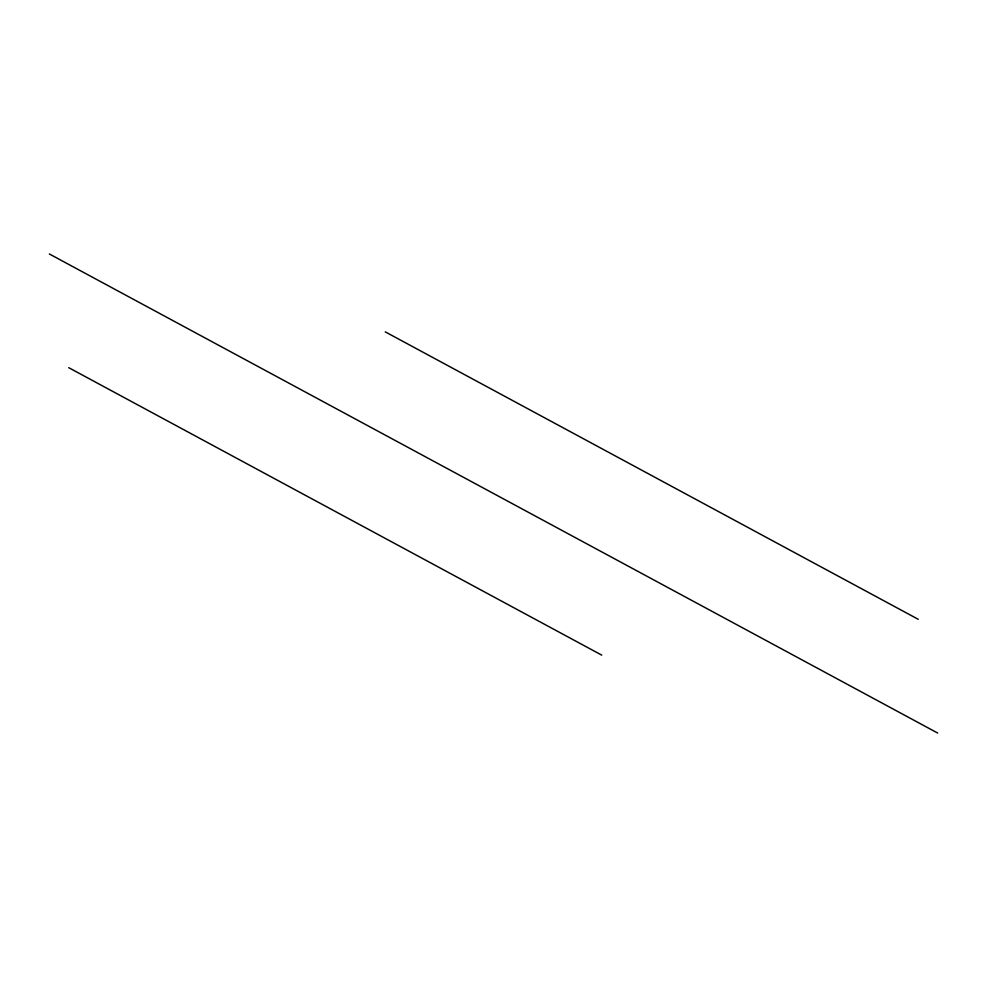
<?xml version="1.0" encoding="UTF-8"?>
<svg xmlns="http://www.w3.org/2000/svg" width="987" height="987" viewBox="0 0 987 987"><rect width="100%" height="100%" fill="white"/><g stroke="black" fill="none" stroke-linecap="round" stroke-linejoin="round"><path stroke-width="1.48" d="M385.263 331.866L918.243 619.305M49.35 253.967L937.65 733.033M68.757 367.695L601.737 655.134"/></g></svg>
